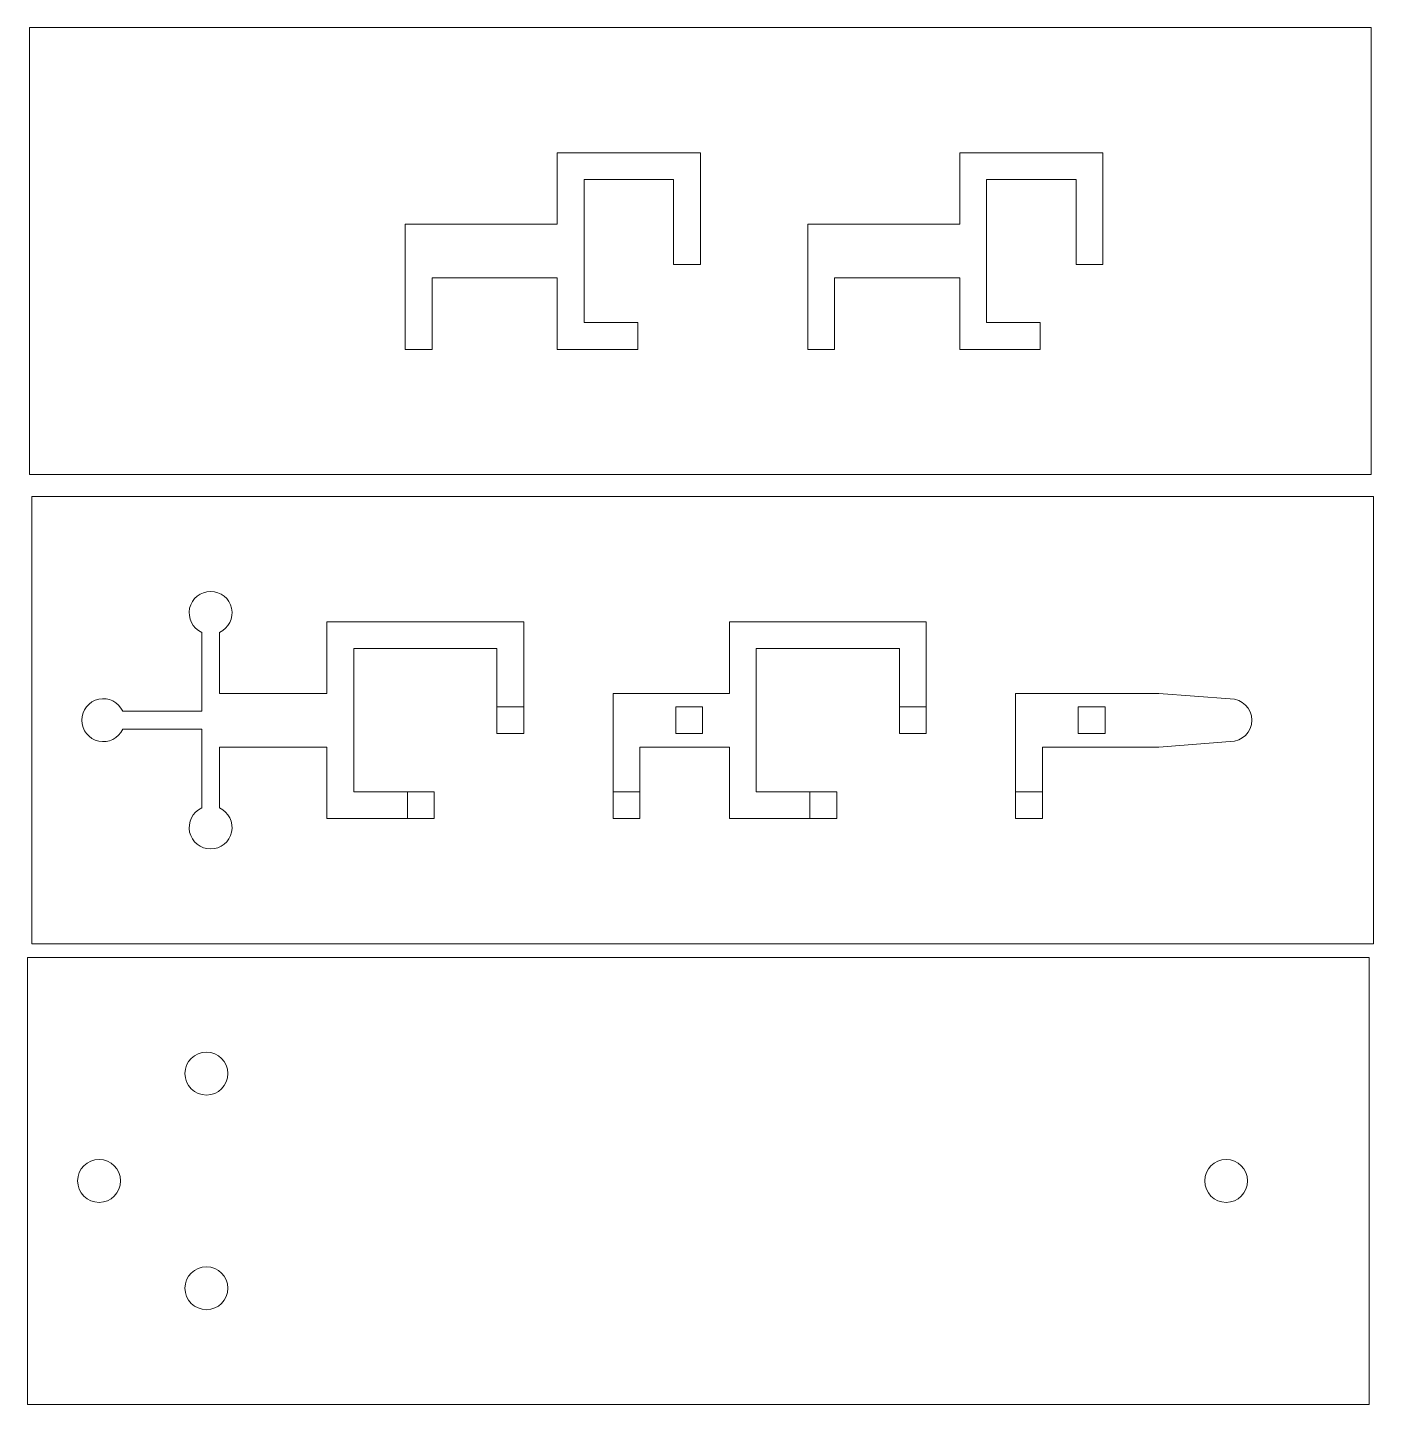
# Model space of a CAD drawing. Header units: millimetres. Extents: x 51.1 to 126.3, y 174.5 to 251.5.
import ezdxf

# ---------------------------------------------------------------- set-up
doc = ezdxf.new("R2010")
doc.units = ezdxf.units.MM

msp = doc.modelspace()

# ---------------------------------------------------------------- linework, layer by layer
at = {"color": 7, "linetype": 'Continuous', "lineweight": 15}
for p, q in [((51.188, 251.473), (51.188, 226.473)), ((126.188, 251.473), (51.188, 251.473)), ((126.188, 226.473), (126.188, 251.473)), ((80.688, 244.473), (88.688, 244.473)), ((80.688, 240.473), (80.688, 244.473)), ((88.688, 244.473), (88.688, 238.223)), ((103.188, 244.473), (111.188, 244.473)), ((103.188, 240.473), (103.188, 244.473)), ((111.188, 238.223), (111.188, 244.473)), ((82.188, 234.973), (82.188, 242.973)), ((82.188, 242.973), (87.188, 242.973)), ((87.188, 242.973), (87.188, 238.223)), ((104.688, 234.973), (104.688, 242.973)), ((104.688, 242.973), (109.688, 242.973)), ((109.688, 242.973), (109.688, 238.223)), ((72.188, 240.473), (80.688, 240.473)), ((72.188, 233.473), (72.188, 240.473)), ((94.688, 240.473), (103.188, 240.473)), ((94.688, 233.473), (94.688, 240.473)), ((88.688, 238.223), (87.188, 238.223)), ((111.188, 238.223), (109.688, 238.223)), ((73.688, 237.473), (73.688, 233.473)), ((73.688, 237.473), (80.688, 237.473)), ((80.688, 237.473), (80.688, 233.473)), ((96.188, 237.473), (96.188, 233.473)), ((96.188, 237.473), (103.188, 237.473)), ((103.188, 237.473), (103.188, 233.473)), ((82.188, 234.973), (85.188, 234.973)), ((85.188, 234.973), (85.188, 233.473)), ((104.688, 234.973), (107.688, 234.973)), ((107.688, 234.973), (107.688, 233.473)), ((72.188, 233.473), (73.688, 233.473)), ((80.688, 233.473), (85.188, 233.473)), ((94.688, 233.473), (96.188, 233.473)), ((103.188, 233.473), (107.688, 233.473)), ((51.188, 226.473), (126.188, 226.473)), ((51.31, 225.239), (51.31, 200.239)), ((126.31, 225.239), (51.31, 225.239)), ((126.31, 200.239), (126.31, 225.239)), ((78.81, 218.239), (67.81, 218.239)), ((67.81, 214.239), (67.81, 218.239)), ((78.81, 218.239), (78.81, 211.989)), ((90.31, 214.239), (90.31, 218.239)), ((90.31, 218.239), (101.31, 218.239)), ((101.31, 218.239), (101.31, 211.989)), ((60.81, 217.648), (60.81, 213.239)), ((61.81, 217.648), (61.81, 214.239)), ((69.31, 216.739), (69.31, 208.739)), ((69.31, 216.739), (77.31, 216.739)), ((77.31, 216.739), (77.31, 211.989)), ((91.81, 208.739), (91.81, 216.739)), ((91.81, 216.739), (99.81, 216.739)), ((99.81, 216.739), (99.81, 211.989)), ((61.81, 214.239), (67.81, 214.239)), ((83.81, 214.239), (90.31, 214.239)), ((83.81, 214.239), (83.81, 207.239)), ((106.31, 214.239), (114.31, 214.239)), ((106.31, 214.239), (106.31, 207.239)), ((118.31, 213.939), (114.31, 214.239)), ((78.81, 213.489), (77.31, 213.489)), ((88.81, 213.489), (87.31, 213.489)), ((87.31, 213.489), (87.31, 211.989)), ((88.81, 211.989), (88.81, 213.489)), ((101.31, 213.489), (99.81, 213.489)), ((111.31, 213.489), (109.81, 213.489)), ((109.81, 213.489), (109.81, 211.989)), ((111.31, 211.989), (111.31, 213.489)), ((56.401, 213.239), (60.81, 213.239)), ((56.401, 212.239), (60.81, 212.239)), ((60.81, 212.239), (60.81, 207.83)), ((77.31, 211.989), (78.81, 211.989)), ((87.31, 211.989), (88.81, 211.989)), ((99.81, 211.989), (101.31, 211.989)), ((109.81, 211.989), (111.31, 211.989)), ((61.81, 211.239), (61.81, 207.83)), ((61.81, 211.239), (67.81, 211.239)), ((67.81, 211.239), (67.81, 207.239)), ((85.31, 211.239), (85.31, 207.239)), ((85.31, 211.239), (90.31, 211.239)), ((90.31, 211.239), (90.31, 207.239)), ((107.81, 211.239), (107.81, 207.239)), ((107.81, 211.239), (114.31, 211.239)), ((114.31, 211.239), (118.31, 211.539)), ((69.31, 208.739), (73.81, 208.739)), ((72.31, 208.739), (72.31, 207.239)), ((73.81, 207.239), (73.81, 208.739)), ((85.31, 208.739), (83.81, 208.739)), ((91.81, 208.739), (96.31, 208.739)), ((94.81, 208.739), (94.81, 207.239)), ((96.31, 207.239), (96.31, 208.739)), ((107.81, 208.739), (106.31, 208.739)), ((73.81, 207.239), (67.81, 207.239)), ((83.81, 207.239), (85.31, 207.239)), ((96.31, 207.239), (90.31, 207.239)), ((106.31, 207.239), (107.81, 207.239)), ((51.31, 200.239), (126.31, 200.239)), ((51.076, 199.473), (51.076, 174.473)), ((126.076, 199.473), (51.076, 199.473)), ((126.076, 174.473), (126.076, 199.473)), ((51.076, 174.473), (126.076, 174.473))]:
    msp.add_line(p, q, dxfattribs=at)
for centre in [(61.076, 192.973), (55.076, 186.973), (118.076, 186.973), (61.076, 180.973)]:
    msp.add_circle(centre, 1.2, dxfattribs=at)
for centre, start, end in [((61.31, 218.739), 294.62432, 245.37568), ((55.31, 212.739), 24.62432, 335.37568), ((118.31, 212.739), 270, 90), ((61.31, 206.739), 114.62432, 65.37568)]:
    msp.add_arc(centre, 1.2, start, end, dxfattribs=at)

doc.saveas('drawing.dxf')
